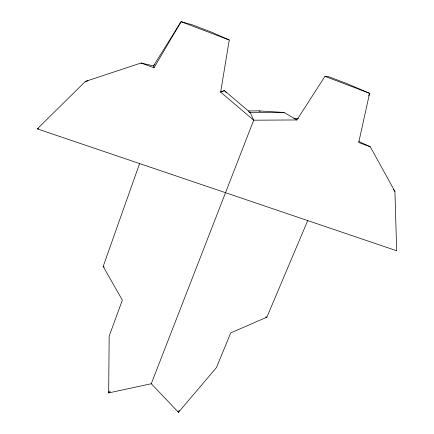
<?xml version="1.0" encoding="UTF-8"?>
<svg xmlns="http://www.w3.org/2000/svg" width="434" height="434" viewBox="0 0 434 434"><rect width="100%" height="100%" fill="white"/><g stroke="black" fill="none" stroke-linecap="round" stroke-linejoin="round"><path stroke-width="0.65" d="M370.283 146.773L358.696 142.536L369.589 93.315L346.723 83.54L329.27 76.905L324.952 76.357L296.889 119.958L253.706 120.196L220.646 92.106L229.261 39.999L210.962 31.921L192.186 24.781L181.092 21.7L153.452 65.881L154.032 67.775L141.017 63.017L85.406 81.413L37.335 128.882L396.665 250.754L394.918 191.427L370.283 146.773L358.951 141.511M109.297 390.996L108.679 392.922L151.271 383.716L253.706 120.196L250.266 112.618L224.438 90.614L220.803 91.867M368.732 95.871L369.589 93.315L324.952 76.357M110.334 391.739L108.679 392.922L109.167 336.16L122.345 300.122L103.167 266.471L139.58 163.558M179.226 410.418L178.472 412.3L151.271 383.716M178.048 411.025L178.472 412.3L216.479 367.522L230.725 332.911L266.888 317.162L307.722 220.586M154.032 67.775L181.092 21.7L229.261 39.999M154.835 64.411L153.452 65.881L141.017 63.017M220.646 92.106L224.438 90.614L226.168 92.588M85.406 81.413L88.048 80.811M37.335 128.882L38.659 128.594M296.889 119.958L284.118 112.46L250.266 112.618L249.089 112.249M248.291 110.936L258.924 110.892L284.118 112.46M293.851 118.422L298.478 118.46M265.565 316.939L266.888 317.162M258.924 110.892L260.199 111.354M103.167 266.471L104.388 267.04M393.253 189.3L394.918 191.427"/></g></svg>
